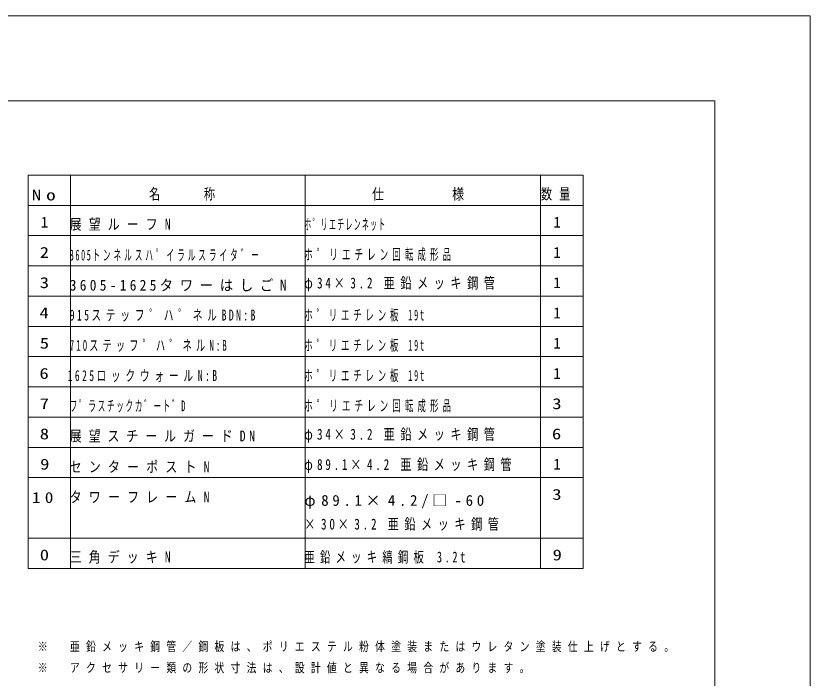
# Model space of a CAD drawing. Units: millimetres on the paper. Extents: x 6 to 426, y -599 to 292.
# Drawn here: x 238.2 to 425.5, y 135.8 to 292 of the extents above; entities that cross this region are included whole.
import ezdxf
from ezdxf.enums import TextEntityAlignment as Align

# ---------------------------------------------------------------- set-up
doc = ezdxf.new("R2010")
doc.units = ezdxf.units.MM
for name, color, linetype, lineweight in [('2D', 7, 'Continuous', 13), ('FMT', 7, 'Continuous', 13), ('TEXT', 7, 'Continuous', 13)]:
    doc.layers.add(name, color=color, linetype=linetype, lineweight=lineweight)
doc.styles.add('ＭＳ ゴシック', font='')
doc.styles.get('ＭＳ ゴシック').set_extended_font_data('MS Gothic')

msp = doc.modelspace()

# ---------------------------------------------------------------- linework, layer by layer
at = {"layer": '2D'}
for p, q in [((425.5, 292), (5.5, 292)), ((425.5, -5), (425.5, 292)), ((241.123, 161.724), (241.123, 254.457)), ((241.123, 254.457), (371.956, 254.457)), ((251.123, 254.457), (251.123, 247.324)), ((306.434, 254.457), (306.434, 247.324)), ((361.956, 254.457), (361.956, 247.324)), ((371.956, 254.457), (371.956, 161.724)), ((241.123, 247.324), (371.956, 247.324)), ((251.123, 247.324), (251.123, 240.191)), ((306.434, 247.324), (306.434, 240.191)), ((361.956, 247.324), (361.956, 240.191)), ((241.123, 240.191), (371.956, 240.191)), ((251.123, 240.191), (251.123, 233.057)), ((306.434, 240.191), (306.434, 233.057)), ((361.956, 240.191), (361.956, 233.057)), ((241.123, 233.057), (371.956, 233.057)), ((251.123, 233.057), (251.123, 225.924)), ((306.434, 233.057), (306.434, 225.924)), ((361.956, 233.057), (361.956, 225.924)), ((241.123, 225.924), (371.956, 225.924)), ((251.123, 225.924), (251.123, 218.791)), ((306.434, 225.924), (306.434, 218.791)), ((361.956, 225.924), (361.956, 218.791)), ((241.123, 218.791), (371.956, 218.791)), ((251.123, 218.791), (251.123, 211.657)), ((306.434, 218.791), (306.434, 211.657)), ((361.956, 218.791), (361.956, 211.657)), ((241.123, 211.657), (371.956, 211.657)), ((251.123, 211.657), (251.123, 204.524)), ((306.434, 211.657), (306.434, 204.524)), ((361.956, 211.657), (361.956, 204.524)), ((241.123, 204.524), (371.956, 204.524)), ((251.123, 204.524), (251.123, 197.391)), ((306.434, 204.524), (306.434, 197.391)), ((361.956, 204.524), (361.956, 197.391)), ((241.123, 197.391), (371.956, 197.391)), ((251.123, 197.391), (251.123, 190.257)), ((306.434, 197.391), (306.434, 190.257)), ((361.956, 197.391), (361.956, 190.257)), ((241.123, 190.257), (371.956, 190.257)), ((251.123, 190.257), (251.123, 183.124)), ((306.434, 190.257), (306.434, 183.124)), ((361.956, 190.257), (361.956, 183.124)), ((241.123, 183.124), (371.956, 183.124)), ((251.123, 183.124), (251.123, 168.857)), ((306.434, 183.124), (306.434, 168.857)), ((361.956, 183.124), (361.956, 168.857)), ((241.123, 168.857), (371.956, 168.857)), ((251.123, 168.857), (251.123, 161.724)), ((306.434, 168.857), (306.434, 161.724)), ((361.956, 168.857), (361.956, 161.724)), ((371.956, 161.724), (241.123, 161.724))]:
    msp.add_line(p, q, dxfattribs=at)
at = {"layer": 'FMT'}
for p, q in [((28, 272), (403, 272)), ((403, 272), (403, 15))]:
    msp.add_line(p, q, dxfattribs=at)

# ---------------------------------------------------------------- texts
at = {"layer": '2D', "style": 'ＭＳ ゴシック'}
for p in [(244.123, 241.307), (364.956, 241.307), (364.956, 234.174), (364.956, 227.041), (364.956, 219.907), (364.956, 212.774), (364.956, 205.641), (364.956, 184.241)]:
    msp.add_text('1', height=2.566, dxfattribs=at).set_placement(p, align=Align.BOTTOM_LEFT)
at = {"layer": '2D', "style": 'ＭＳ ゴシック', "width": 1.25}
for s, p in [('2', (243.873, 234.174)), ('3', (243.873, 227.041)), ('4', (243.79, 219.907)), ('5', (243.873, 212.774)), ('6', (243.79, 205.641)), ('7', (243.873, 198.507)), ('3', (364.706, 198.507)), ('8', (243.873, 191.374)), ('6', (364.623, 191.374)), ('9', (243.957, 184.241)), ('3', (364.706, 177.107)), ('0', (243.873, 162.841)), ('9', (364.789, 162.841))]:
    msp.add_text(s, height=2.566, dxfattribs=at).set_placement(p, align=Align.BOTTOM_LEFT)
at = {"layer": '2D', "char_height": 2.566, "attachment_point": 7, "style": 'ＭＳ ゴシック'}
for s, insert in [('\\T1.5;\\W1.3;No', (241.957, 248.441)), ('\\T1.64;\\W0.75;名\u3000\u3000称', (269.645, 248.441)), ('\\T1.5;\\W0.8;仕\u3000\\~\\~\\~\\~\\~様', (322.228, 248.441)), ('\\T1.64;\\W0.75;数量', (362.023, 248.441)), ('\\T1.6;\\W0.8;展望ルーフN', (250.94, 241.307)), ('\\T1.2;\\W0.45;ホ゜リエチレンネット', (306.251, 241.307)), ('\\T1.39;\\W0.5;3605トンネルスハ゜イラルスライタ゛ー', (250.94, 234.174)), ('\\T1.5;\\W0.55;ホ゜リエチレン回転成形品', (306.251, 234.174)), ('\\T1.5;\\W0.75;φ34×3.2\\~亜鉛メッキ鋼管', (306.251, 227.041)), ('\\T1.5;\\W0.9;3605-1625タワーはしごN', (250.94, 227.041)), ('\\T1.5;\\W0.65;915ステッフ゜ハ゜ネルBDN:B', (250.94, 219.907)), ('\\T1.46;\\W0.55;ホ゜リエチレン板\\~19t', (306.251, 219.907)), ('\\T1.46;\\W0.6;710ステッフ゜ハ゜ネルN:B', (250.94, 212.774)), ('\\T1.46;\\W0.55;ホ゜リエチレン板\\~19t', (306.251, 212.774)), ('\\T1.5;\\W0.65;1625ロックウォールN:B', (250.44, 205.641)), ('\\T1.46;\\W0.55;ホ゜リエチレン板\\~19t', (306.251, 205.641)), ('\\T1.22;\\W0.5;フ゜ラスチックカ゛ート゛D', (250.94, 198.507)), ('\\T1.5;\\W0.55;ホ゜リエチレン回転成形品', (306.251, 198.507)), ('\\T1.5;\\W0.75;φ34×3.2\\~亜鉛メッキ鋼管', (306.251, 191.374)), ('\\T1.59;\\W0.8;展望スチールガードDN', (250.94, 191.374)), ('\\T1.61;\\W0.8;センターポストN', (250.94, 184.241)), ('\\T1.5;\\W0.75;φ89.1×4.2\\~亜鉛メッキ鋼管', (306.251, 184.241)), ('\\T1.61;\\W0.8;タワーフレームN', (250.94, 177.107)), ('\\T1.5;\\W1.15;10', (242.04, 177.107)), ('\\T1.5;φ89.1×4.2/□-60', (306.251, 175.774)), ('\\T1.5;\\W0.75;×30×3.2\\~亜鉛メッキ鋼管', (306.251, 170.607)), ('\\T1.6;\\W0.8;三角デッキN', (250.94, 162.841)), ('\\T1.5;\\W0.7;亜鉛メッキ縞鋼板\\~3.2t', (306.251, 162.841))]:
    msp.add_mtext(s, dxfattribs=dict(at, insert=insert))
at = {"layer": 'TEXT', "char_height": 2.199, "attachment_point": 7, "style": 'ＭＳ ゴシック'}
for s, insert in [('\\T1.64;\\W0.75;※\u3000亜鉛メッキ鋼管／鋼板は、ポリエステル粉体塗装またはウレタン塗装仕上げとする。', (243.415, 141.958)), ('\\T1.64;\\W0.75;※\u3000アクセサリー類の形状寸法は、設計値と異なる場合があります。', (243.415, 136.958))]:
    msp.add_mtext(s, dxfattribs=dict(at, insert=insert))

doc.saveas('drawing.dxf')
